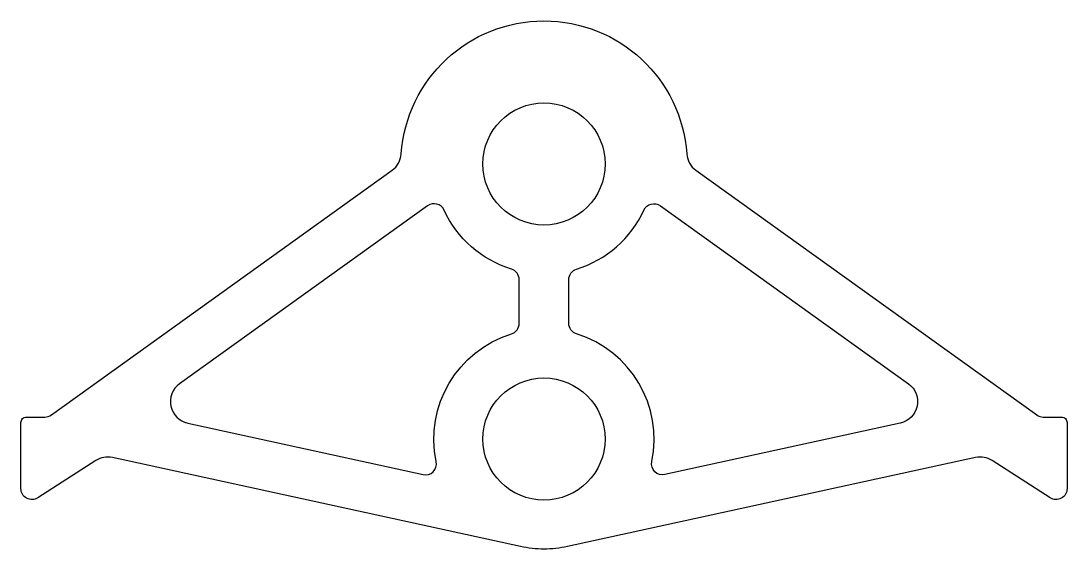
# Model space of a CAD drawing. Extents: x 324.3 to 419.3, y 192.1 to 240.1.
import ezdxf

# ---------------------------------------------------------------- set-up
doc = ezdxf.new("R2010")
doc.units = 0
doc.layers.add('ANA', color=220, linetype='CONTINUOUS')

msp = doc.modelspace()

# ---------------------------------------------------------------- linework, layer by layer
at = {"layer": 'ANA', "color": 0}
for points in [[(332.596, 200.434, 0.199479), (331.086, 200.161), (325.826, 196.771, -0.593785), (324.284, 197.611), (324.284, 203.611, -0.414214), (324.784, 204.111), (326.462, 204.111, 0.15707), (327.046, 204.299), (357.988, 226.539, 0.22294), (358.816, 228.023, -0.932158), (384.752, 228.023, 0.22294), (385.58, 226.539), (416.523, 204.299, 0.15707), (417.106, 204.111), (418.784, 204.111, -0.414214), (419.284, 203.611), (419.284, 197.611, -0.593785), (417.742, 196.771), (412.483, 200.161, 0.199479), (410.972, 200.434), (373.918, 192.341, -0.053809), (371.784, 192.111, -0.053809), (369.65, 192.341)], [(369.534, 212.62), (369.534, 216.602, 0.328857), (368.83, 217.557, -0.21277), (362.704, 222.921, 0.471299), (361.212, 223.314), (338.689, 207.126, 0.649244), (339.429, 203.548), (360.804, 198.879, 0.543791), (361.997, 200.061, -0.387085), (368.83, 211.664, 0.328857)], [(374.034, 212.62), (374.034, 216.602, -0.328857), (374.739, 217.557, 0.21277), (380.864, 222.921, -0.471299), (382.356, 223.314), (404.88, 207.126, -0.649244), (404.139, 203.548), (382.764, 198.879, -0.543791), (381.572, 200.061, 0.387085), (374.739, 211.664, -0.328857)]]:
    msp.add_lwpolyline(points, format="xyb", close=True, dxfattribs=at)
for centre in [(371.784, 227.111), (371.784, 202.111)]:
    msp.add_circle(centre, 5.55, dxfattribs=at)

doc.saveas('drawing.dxf')
